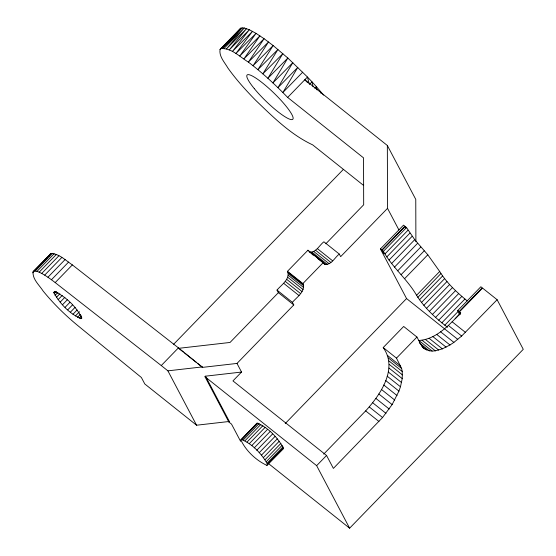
<?xml version="1.0" encoding="UTF-8"?>
<svg xmlns="http://www.w3.org/2000/svg" width="556" height="556" viewBox="0 0 556 556"><rect width="100%" height="100%" fill="white"/><g stroke="black" fill="none" stroke-linecap="round" stroke-linejoin="round"><path stroke-width="0.83" d="M197.922 363.666L202.565 367.37L236.995 363.429L293.776 304.938L278.375 292.664L277.006 290.079C281.044 285.11 290.698 279.008 287.487 271.3L307.954 250.214L323.356 262.481L324.621 264.232C331.167 265.615 334.914 257.24 339.285 254.057L323.891 241.784C319.512 244.974 315.766 253.348 309.219 251.965M293.776 304.938L292.407 302.346C296.445 297.384 306.099 291.274 302.888 283.567L287.487 271.3M323.696 454.12L365.66 410.891C380.276 394.809 398.367 368.857 383.209 347.556L403.677 326.469L416.951 337.047L421.045 344.81L424.402 348.751L429.246 350.794L432.151 351.065L435.334 350.836L442.361 348.862L449.978 344.984L453.884 342.385L461.661 336.032L497.12 299.712L482.518 288.077L459.409 311.888L460.521 314.216M236.995 363.429L241.54 372.054L232.957 380.902L326.553 455.461L333.378 468.402L382.556 417.521L392.133 404.573L398.944 391.104L400.466 386.761L402.238 378.615L402.28 371.547L401.64 368.524L396.484 358.133L383.209 347.556M53.779 292.546L54.551 291.483C65.9 296.772 76.526 306.78 81.815 318.15L81.426 318.685C69.764 314.209 59.749 303.472 53.779 292.546L54.961 291.33M267.38 465.045L267.505 464.309C261.834 453.932 252.327 443.73 241.241 439.476L240.873 439.984C245.898 450.784 255.989 460.298 266.776 465.323L283.226 448.72L283.351 447.983C277.68 437.607 268.173 427.404 257.087 423.151L241.241 439.476M240.623 441.367L231.525 424.117L228.85 421.99L204.976 376.704L205.484 376.176L229.364 421.462L196.567 425.215L144.789 383.967L141.377 377.496L77.374 325.246C64.934 314.946 53.355 303.569 43.139 291.052C39.42 285.186 32.283 279.202 33.096 271.738L51.103 253.46C59.353 253.779 65.796 260.569 72.356 264.899L178.427 347.868L202.565 367.37M50.262 254.05L48.713 256.323M257.087 423.151L240.873 439.984M231.699 38.336L233.506 36.46M236.508 33.325L237.711 32.074M33.096 271.738L51.103 253.46M32.728 272.787L33.916 271.564M36.279 269.125L46.94 258.151M33.937 271.147L35.243 271.022L52.41 253.334M35.243 271.022L36.995 271.363L54.161 253.682M36.995 271.363L39.17 272.176L56.344 254.488M39.17 272.176L41.742 273.434L58.908 255.753M41.742 273.434L44.675 275.137L61.841 257.449M44.675 275.137L47.92 277.242L65.087 259.562M47.92 277.242L51.444 279.737L68.61 262.057M51.444 279.737L55.19 282.58L72.356 264.899M54.147 293.776L56.517 291.337M55.016 295.417L57.977 292.366M56.344 297.411L59.895 293.749M58.081 299.677L62.223 295.41M60.173 302.144L64.913 297.265M62.543 304.716L67.276 299.837M65.101 307.308L69.834 302.429M67.756 309.817L72.488 304.938M70.41 312.159L75.143 307.28M72.975 314.244L77.117 309.977M75.345 316.003L79.494 311.735M237.69 32.005L220.044 49.498L220.913 48.615C231.421 47.781 239.977 56.997 248.386 62.126C262.418 72.794 275.408 84.776 287.66 97.425L307.468 77.02L287.848 58.039L273.149 45.557L264.093 38.712L256.045 33.367L249.324 29.739L244.209 27.967L240.894 28.12L220.044 49.498C218.876 56.448 224.694 62.411 227.918 68.047C236.182 79.64 245.78 90.211 255.739 100.365C273.079 116.969 290.649 134.608 312.674 144.866L363.624 185.461M77.451 317.365L80.411 314.314M79.202 318.289L81.572 315.85M80.544 318.734L81.732 317.511M173.646 344.254L343.413 169.358M55.19 282.58L161.261 365.556L178.427 347.868M278.375 292.664L230.045 342.454L178.671 348.327L183.313 352.031M325.851 243.757L363.68 204.789L363.541 157.876L287.66 97.425M302.888 283.567L323.356 262.481M307.628 82.712L304.827 79.744L387.344 145.484L387.532 208.347L340.654 256.643L339.285 254.057M444.362 328.665L406.561 298.558L380.415 248.956L403.524 225.152L404.851 226.209L381.743 250.019L383.682 253.327L382.069 250.283L405.185 226.473L406.512 227.529L414.727 239.692L427.807 254.787L439.685 271.467C446.774 283.018 456.886 292.421 467.297 300.949M447.573 327.282C435.73 318.317 424.492 307.948 416.576 295.278C407.346 279.237 392.39 267.505 383.404 251.34L406.512 227.529M384.905 253.981L408.021 230.177M386.795 256.914L409.904 233.103M228.85 421.99L229.364 421.462M389.04 260.097L412.149 236.286M391.619 263.502L414.727 239.692M394.51 267.095L417.619 243.285M397.672 270.835L420.781 247.024M401.084 274.678L424.193 250.874M242.082 439.435L257.928 423.109M243.354 439.859L259.2 423.533M245.022 440.727L260.868 424.409M404.698 278.591L427.807 254.787M247.017 442.027L262.863 425.701M249.276 443.695L265.122 427.369M251.708 445.676L267.554 429.35M254.231 447.9L270.077 431.574M256.754 450.284L272.6 433.958M285.242 423.54L406.561 298.558M259.186 452.744L275.032 436.418M416.576 295.278L439.685 271.467M261.431 455.19L277.277 438.865M417.813 297.384L440.922 273.573M263.419 457.532L279.265 441.207M419.474 299.795L442.583 275.991M265.073 459.687L280.919 443.368M266.331 461.584L282.177 445.259M421.511 302.464L444.619 278.653M267.158 463.141L283.004 446.815M267.505 464.309L283.351 447.983M266.776 465.323L283.226 448.72M423.88 305.32L446.989 281.517M426.535 308.309L449.644 284.505M429.406 311.367L452.514 287.556M432.443 314.411L455.552 290.607M435.563 317.393L458.672 293.582M396.484 358.133L416.951 337.047M438.712 320.228L461.821 296.417M441.805 322.855L464.913 299.052M459.569 314.884L457.748 310.568L480.857 286.757L482.184 287.813L459.075 311.624L460.278 313.904M444.779 325.232L458.408 311.186M432.151 351.065L418.877 340.494C436.495 339.271 449.276 324.801 460.736 312.945L459.409 311.888M455.155 318.79L459.305 314.515M497.12 299.712L523.272 349.314L349.62 528.2L316.649 465.664L326.553 455.461M220.913 48.615L240.894 28.12L222.282 48.219L242.319 27.8L224.124 48.323L244.209 27.967L226.431 48.914L246.551 28.613L229.176 49.991L249.324 29.739L232.338 51.541L252.5 31.331L235.876 53.557L256.045 33.367L239.754 56.01L259.916 35.841L243.938 58.873L264.093 38.712L248.386 62.126L268.513 41.964L253.049 65.733L273.149 45.557L257.887 69.653L277.951 49.463L262.842 73.851L282.865 53.633L267.867 78.285L287.848 58.039L272.913 82.907L292.852 62.619L277.924 87.667L297.821 67.346L282.858 92.525L302.707 72.162M309.31 84.491L312.048 81.878L307.468 77.02L309.101 83.664M314.71 88.189L316.406 86.68L323.599 95.118M161.261 365.556L167.898 370.845L202.321 366.911M205.484 376.176L241.54 372.054M380.415 248.956L381.743 250.019M382.069 250.283L383.404 251.34M457.748 310.568L459.075 311.624M452.153 321.785L465.428 332.363M448.386 325.462L461.661 336.032M444.522 328.811L457.796 339.389M440.609 331.807L453.884 342.385M436.703 334.406L449.978 344.984M432.846 336.575L446.12 347.152M317.288 248.588L332.683 260.854M429.086 338.284L442.361 348.862M315.502 250.2L330.896 262.467M425.479 339.521L438.753 350.092M313.681 251.409L329.082 263.683M311.951 252.132L327.352 264.406M422.06 340.258L435.334 350.836M310.429 252.32L325.83 264.593M309.748 252.146L311.089 253.209M317.782 258.547L323.807 263.342M311.902 254.092L313.236 255.162M323.286 263.162L324.621 264.232M419.293 342.864L429.246 350.794M421.344 345.79L426.654 350.023M422.414 347.166L424.402 348.751M287.938 272.162L303.34 284.429M288.307 273.51L303.708 285.777M288.196 275.234L303.597 287.501M387.303 355.319L400.577 365.897M287.612 277.208L303.013 289.474M388.366 357.946L401.64 368.524M286.611 279.3L302.012 291.566M389.005 360.969L402.28 371.547M285.242 281.371L300.643 293.637M389.2 364.347L402.481 374.925M283.616 283.275L299.01 295.549M388.964 368.044L402.238 378.615M388.29 372.006L401.564 382.577M387.185 376.183L400.466 386.761M277.006 290.079L292.407 302.346M385.669 380.526L398.944 391.104M383.758 384.981L397.04 395.559M381.479 389.492L394.753 400.07M378.858 394.002L392.133 404.573M375.925 398.45L389.2 409.021M372.722 402.78L385.996 413.358M369.281 406.95L382.556 417.521M365.66 410.891L378.935 421.469M184.641 353.088L196.595 362.609M204.976 376.704L316.649 465.664M268.381 463.482L349.62 528.2M387.344 145.484L415.77 199.389L415.895 241.707M405.185 226.473L405.984 227.995M387.532 208.347L398.902 229.913M307.954 250.214L308.406 251.076M167.898 370.845L196.567 425.215M313.07 86.75L312.048 81.878L316.406 86.68L316.934 89.843M320.499 91.386L320.701 93.102M254.335 88.661A31.796 5.685 44.1 0 0 292.567 119.443A31.796 5.685 44.1 0 0 262.953 83.31A31.796 5.685 44.1 0 0 254.335 88.661"/></g></svg>
